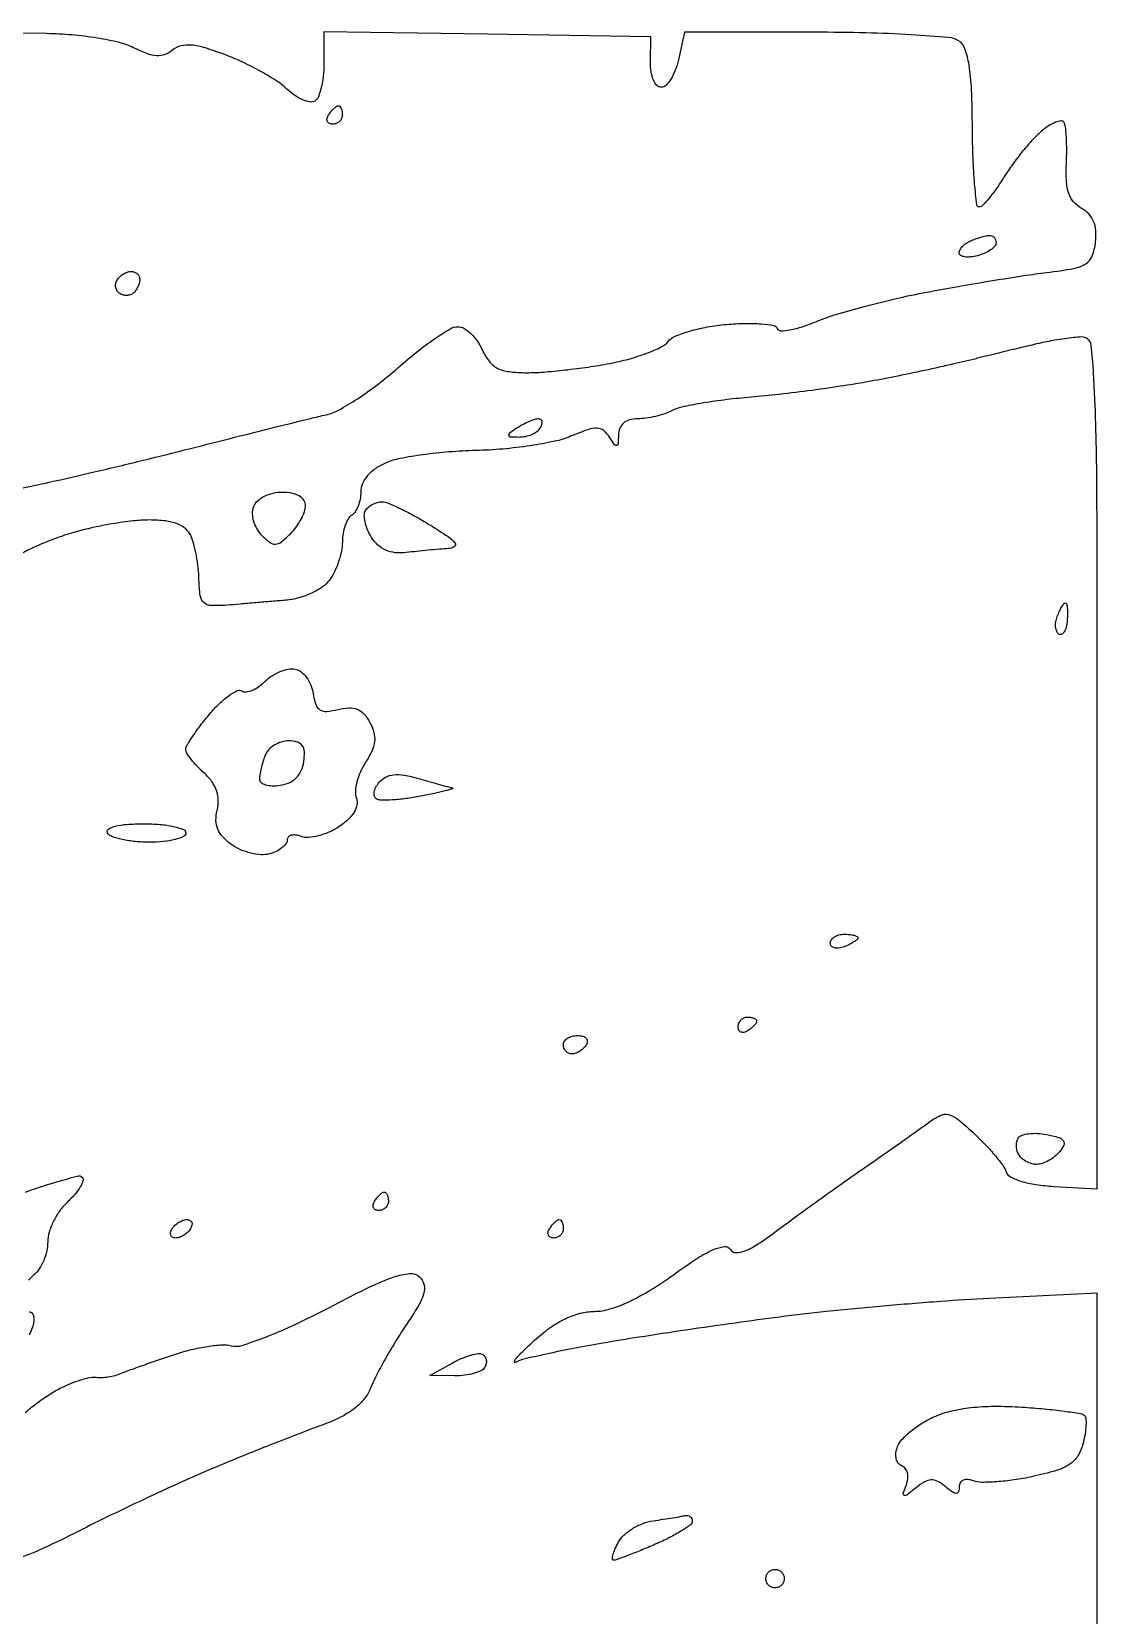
# Model space of a CAD drawing. Extents: x 0 to 102, y 0 to 135.
# Drawn here: x 91.73 to 101.52, y 120.81 to 135.36 of the extents above; entities that cross this region are included whole.
import ezdxf

# ---------------------------------------------------------------- set-up
doc = ezdxf.new("R2010")
doc.units = 0
doc.header["$MEASUREMENT"] = 0

msp = doc.modelspace()

# ---------------------------------------------------------------- linework, layer by layer
for points in [[(91.602709, 131.16237, 0.006491), (91.890025, 131.223036, 0.002253), (92.302774, 131.317755, 0.002237), (92.756505, 131.426177, 0.002603), (93.1869, 131.533437, -0.000676), (93.592559, 131.636195, -0.000829), (93.971813, 131.731049, -0.000688), (94.290888, 131.809825, -0.005972), (94.433343, 131.842988, 0.071866), (94.550098, 131.88697, 0.018788), (94.722158, 131.990418, 0.018693), (94.911281, 132.124373, 0.018144), (95.091817, 132.273359, -0.013529), (95.264629, 132.418671, -0.017713), (95.430529, 132.541339, -0.015375), (95.573372, 132.633002, -0.135769), (95.644938, 132.6528, -0.134754), (95.700124, 132.637652, -0.056264), (95.762155, 132.590672, -0.050112), (95.821004, 132.522212, -0.045627), (95.867193, 132.4413, 0.056643), (95.931064, 132.334914, 0.110529), (96.006566, 132.271735, 0.090274), (96.112435, 132.239386, 0.02913), (96.276833, 132.2298, 0.01938), (96.428231, 132.235671, 0.008368), (96.629216, 132.254669, 0.008266), (96.842678, 132.282037, 0.010844), (97.036521, 132.314461, 0.019772), (97.214309, 132.355519, 0.023002), (97.379379, 132.408849, 0.022821), (97.513135, 132.466051, 0.112485), (97.576818, 132.516898, -0.126991), (97.64063, 132.564924, -0.027047), (97.772763, 132.611437, -0.026652), (97.93619, 132.649892, -0.022604), (98.11203, 132.673347, -0.016465), (98.282985, 132.68267, -0.025284), (98.431149, 132.678371, -0.022647), (98.546311, 132.663918, -0.276465), (98.578652, 132.636143, 0.329977), (98.608632, 132.615118, 0.038105), (98.695532, 132.624016, 0.034013), (98.809983, 132.652778, 0.02059), (98.941023, 132.701412, -0.025686), (99.116087, 132.764364, -0.008584), (99.377893, 132.838704, -0.008518), (99.671063, 132.911213, -0.009621), (99.9549, 132.97058, -0.003409), (100.245011, 133.02341, -0.002756), (100.557146, 133.076284, -0.002784), (100.845708, 133.121881, -0.00718), (101.0547, 133.15065, 0.013761), (101.299941, 133.187703, 0.094861), (101.413126, 133.231166, 0.162898), (101.472644, 133.302979, 0.063603), (101.50392, 133.42966, 0.048293), (101.505862, 133.534583, 0.079084), (101.485135, 133.620834, 0.089849), (101.441328, 133.688745, 0.082004), (101.375207, 133.739538, -0.093773), (101.303851, 133.797052, -0.093962), (101.258501, 133.876621, -0.068071), (101.236446, 133.988448, -0.026453), (101.235515, 134.146501, 0.011464), (101.238609, 134.27503, 0.01474), (101.235261, 134.393186, 0.012558), (101.227151, 134.490751, 0.111846), (101.213247, 134.531236, 0.289467), (101.186652, 134.544204, 0.068339), (101.136474, 134.531589, 0.049865), (101.072881, 134.498285, 0.029946), (101.004563, 134.447213, 0.032116), (100.926857, 134.37246, 0.014062), (100.833382, 134.264243, 0.013849), (100.740264, 134.14342, 0.018008), (100.662194, 134.02755, -0.013907), (100.592496, 133.922254, -0.02006), (100.524677, 133.833528, -0.016315), (100.46486, 133.766062, -0.208579), (100.43445, 133.75315, -0.380069), (100.411616, 133.773839, -0.005766), (100.392927, 133.966499, -0.012121), (100.378641, 134.20066, -0.007313), (100.372505, 134.47867, 0.008563), (100.363876, 134.829834, 0.028824), (100.341095, 135.058436, 0.044228), (100.303902, 135.206969, 0.169824), (100.245605, 135.280525, 0.12174), (100.153743, 135.311158, 0.005112), (99.807636, 135.335205, 0.00856), (99.393406, 135.352622, 0.005956), (98.925272, 135.358705), (97.726444, 135.36), (97.6707, 135.1062, -0.036259), (97.641845, 135.00904, -0.049028), (97.601262, 134.926954, -0.058802), (97.555822, 134.870137, -0.197179), (97.512593, 134.8524, -0.213156), (97.473706, 134.869767, -0.082265), (97.441279, 134.920741, -0.062202), (97.419793, 134.995977, -0.042093), (97.413565, 135.08505), (97.4169, 135.3177), (95.91525, 135.340802), (94.4136, 135.363904), (94.4136, 135.070845, -0.026402), (94.407472, 134.954865, -0.03304), (94.38907, 134.848712, -0.034939), (94.362399, 134.764739, -0.161335), (94.330095, 134.726177, -0.1858), (94.285694, 134.717814, -0.057073), (94.219296, 134.73801, -0.048336), (94.143838, 134.779811, -0.036901), (94.070168, 134.83893, 0.043727), (93.976479, 134.912038, 0.01675), (93.834724, 134.997344, 0.016436), (93.673806, 135.080173, 0.019424), (93.516399, 135.147403, 0.015505), (93.324124, 135.21408, 0.05253), (93.194068, 135.24015, 0.08479), (93.098553, 135.232847, 0.112278), (93.021003, 135.193541, -0.084364), (92.951135, 135.153129, -0.105641), (92.877224, 135.142293, -0.075719), (92.787186, 135.162058, -0.025619), (92.664227, 135.216742, 0.059317), (92.535223, 135.264006, 0.018156), (92.331227, 135.304592, 0.017892), (92.097619, 135.333781, 0.018676), (91.865843, 135.345652), (91.306185, 135.35339)], [(101.52, 119.040305), (101.52, 121.405426), (101.52, 123.770546), (100.52595, 123.721571, 0.006028), (100.077831, 123.694075, 0.0037), (99.550538, 123.651408, 0.003709), (99.029313, 123.601447, 0.006608), (98.6013, 123.551489, 0.002515), (98.194302, 123.49644, 0.001807), (97.740208, 123.431018, 0.001824), (97.308452, 123.36561, 0.003937), (96.976724, 123.31144, 0.005096), (96.702926, 123.261635, 0.006713), (96.454372, 123.210331, 0.005002), (96.247799, 123.16262, 0.062816), (96.173024, 123.134265, -0.664217), (96.164045, 123.141596, -0.107198), (96.179666, 123.170184, -0.021576), (96.24664, 123.241102, -0.007349), (96.349714, 123.338316, -0.030457), (96.490834, 123.452564, -0.042669), (96.630344, 123.535127, -0.048038), (96.767004, 123.58549, -0.06176), (96.899614, 123.603329, 0.072107), (97.041285, 123.625367, 0.034071), (97.214387, 123.691792, 0.028977), (97.410719, 123.797134, 0.018929), (97.6246, 123.939798, -0.011868), (97.841155, 124.088705, -0.04027), (97.991629, 124.170546, -0.073109), (98.09319, 124.198838, -0.293776), (98.148644, 124.172341, 0.257242), (98.199561, 124.143615, 0.098993), (98.282043, 124.159243, 0.050529), (98.402851, 124.222994, 0.014572), (98.575444, 124.345087, -0.003446), (98.745299, 124.471006, -0.001839), (98.956956, 124.624473, -0.001831), (99.17425, 124.779607, -0.002854), (99.3627, 124.9115, 0.001126), (99.53775, 125.033116, 0.001094), (99.713926, 125.156677, 0.001078), (99.868341, 125.265979, 0.004068), (99.964363, 125.335444, -0.04422), (100.075687, 125.403088, -0.175329), (100.153984, 125.411776, -0.11497), (100.238879, 125.369126, -0.014351), (100.394552, 125.231709, -0.014701), (100.493541, 125.13353, -0.016357), (100.583002, 125.03304, -0.015861), (100.653375, 124.942919, -0.077812), (100.682878, 124.885682, 0.19582), (100.72272, 124.839081, 0.04512), (100.820413, 124.799324, 0.03763), (100.955573, 124.768944, 0.022374), (101.119839, 124.752274), (101.52, 124.729685), (101.52, 128.648942, 0.000692), (101.516643, 131.074423, 0.008771), (101.498104, 131.987107, 0.015363), (101.464234, 132.480237, 0.404549), (101.37195, 132.558386, 0.011849), (101.303123, 132.552183, 0.006184), (101.217687, 132.541365, 0.006147), (101.130261, 132.528097, 0.009347), (101.0547, 132.514222, 0.007145), (100.960831, 132.493764, 0.001529), (100.798521, 132.455429, 0.001598), (100.610749, 132.409839, 0.001522), (100.4202, 132.362313, -0.005998), (100.202903, 132.310177, -0.003142), (99.931316, 132.250243, -0.003124), (99.652074, 132.19228, -0.004786), (99.409315, 132.145883, -0.007693), (99.160327, 132.104708, -0.004512), (98.861195, 132.062713, -0.004511), (98.561203, 132.026104, -0.007659), (98.309515, 132.001589, 0.01029), (98.086883, 131.978722, 0.011946), (97.876245, 131.947571, 0.011014), (97.699921, 131.913159, 0.0671), (97.612812, 131.881483, -0.039977), (97.545615, 131.852846, -0.022941), (97.460843, 131.828738, -0.022806), (97.372864, 131.81222, -0.035012), (97.295562, 131.8068, 0.067582), (97.222397, 131.796865, 0.107735), (97.166758, 131.767576, 0.119674), (97.132132, 131.720421, 0.096906), (97.119505, 131.65875, -0.011918), (97.116831, 131.576743, -0.321676), (97.103917, 131.560736, -0.317435), (97.084435, 131.567743, -0.011744), (97.038711, 131.636434, 0.081931), (96.984225, 131.697649, 0.165258), (96.924312, 131.719684, 0.090893), (96.838498, 131.706152, 0.014787), (96.680456, 131.64535, -0.046742), (96.53358, 131.599365, -0.015201), (96.309626, 131.558703, -0.015003), (96.056674, 131.528406, -0.016347), (95.8095, 131.514423, 0.013987), (95.565714, 131.501787, 0.01397), (95.322918, 131.475536, 0.013933), (95.112504, 131.440823, 0.052299), (94.98465, 131.401852, 0.048396), (94.889304, 131.350124, 0.064105), (94.815261, 131.284942, 0.074056), (94.768164, 131.21196, 0.106712), (94.752, 131.137087, -0.046321), (94.745734, 131.069594, -0.046064), (94.727149, 131.004278, -0.050047), (94.699852, 130.950446, -0.112452), (94.6674, 130.9185, 0.123721), (94.634903, 130.885056, 0.047369), (94.607651, 130.825662, 0.043214), (94.589055, 130.752568, 0.040712), (94.5828, 130.675877, -0.050232), (94.57428, 130.591284, -0.030614), (94.548248, 130.494199, -0.03048), (94.510236, 130.400155, -0.046611), (94.465178, 130.324681, -0.083755), (94.399376, 130.260581, -0.043011), (94.299142, 130.203295, -0.040797), (94.1818, 130.160236, -0.045619), (94.063328, 130.138804, -0.000478), (93.936053, 130.127723, -0.000305), (93.788038, 130.11507, -0.000306), (93.642909, 130.102843, -0.000571), (93.5253, 130.093142, -0.02828), (93.37962, 130.089556, -0.176464), (93.311492, 130.116868, -0.177045), (93.277017, 130.181543, -0.028503), (93.265077, 130.3263, 0.0211), (93.257775, 130.434324, 0.017204), (93.24113, 130.549036, 0.017542), (93.218432, 130.65369, 0.04281), (93.192576, 130.72815, 0.109577), (93.143394, 130.794472, 0.086384), (93.066617, 130.840714, 0.063643), (92.957594, 130.867699, 0.02889), (92.810594, 130.8762, 0.02838), (92.661017, 130.867703, 0.013374), (92.469357, 130.840648, 0.013205), (92.269608, 130.801529, 0.018135), (92.092545, 130.755172, 0.01669), (91.928316, 130.699705, 0.016464), (91.76739, 130.633177, 0.016574), (91.630529, 130.565697, 0.058752)], [(91.670771, 124.699939, -0.012148), (91.929674, 124.784822, -0.00622), (92.14713, 124.847371, -0.269514), (92.191608, 124.835592, -0.280394), (92.199337, 124.803821, -0.056015), (92.174494, 124.748191, -0.044394), (92.126577, 124.681165, -0.027854), (92.059793, 124.611611, 0.050059), (91.989301, 124.531358, 0.039572), (91.929707, 124.4323, 0.040837), (91.8889, 124.33039, 0.07495), (91.8756, 124.242163, -0.055891), (91.866239, 124.158683, -0.043301), (91.838323, 124.071498, -0.044488), (91.797313, 123.993742, -0.076099), (91.7487, 123.939, 0.048188), (91.700144, 123.890091, 0.041499)], [(91.666987, 122.672202, -0.01678), (91.770552, 122.755945, -0.016677), (91.881657, 122.834105, -0.025619), (91.983207, 122.893398, -0.021334), (92.080748, 122.938675, -0.022881), (92.17957, 122.974319, -0.023202), (92.2667, 122.996941, -0.0918), (92.321807, 122.998293, 0.052418), (92.370611, 122.995665, 0.026039), (92.432317, 123.002043, 0.025519), (92.496219, 123.015403, 0.034013), (92.5524, 123.03434, -0.010739), (92.623635, 123.062104, -0.002295), (92.748598, 123.107094, -0.002398), (92.893902, 123.157871, -0.002282), (93.042109, 123.208111, -0.020856), (93.192536, 123.251458, -0.02152), (93.344492, 123.281601, -0.021851), (93.477856, 123.296207, -0.080467), (93.562022, 123.288171, 0.142733), (93.661497, 123.290935, 0.014754), (93.884817, 123.370139, 0.017039), (94.154568, 123.485592, 0.011728), (94.452277, 123.63381, -0.007102), (94.828255, 123.825355, -0.032113), (95.055639, 123.919561, -0.059696), (95.203455, 123.950963, -0.213517), (95.292688, 123.920334, -0.145419), (95.332706, 123.852132, -0.131001), (95.33117, 123.770079, -0.065025), (95.281314, 123.655085, -0.013679), (95.163513, 123.469801, 0.010796), (95.067003, 123.319922, 0.009452), (94.972541, 123.159286, 0.009544), (94.892723, 123.010931, 0.027805), (94.845416, 122.904689, -0.078496), (94.786609, 122.801977, -0.059074), (94.693585, 122.710664, -0.049206), (94.564782, 122.62995, -0.029402), (94.398329, 122.559053, 0.005945), (94.21672, 122.491573, 0.002214), (93.963067, 122.392585, 0.002193), (93.687448, 122.282216, 0.002651), (93.429742, 122.176112, 0.006698), (93.150974, 122.055193, 0.003537), (92.808171, 121.898085, 0.003519), (92.459552, 121.732319, 0.005428), (92.160742, 121.583625, -0.010653), (91.8313, 121.42396, -0.02925), (91.590633, 121.330197, -0.042037)], [(91.703745, 123.6006, -0.21436), (91.730574, 123.588544, -0.133241), (91.746195, 123.55711, -0.086382), (91.747342, 123.509269, -0.048143), (91.733186, 123.45255, -0.031736), (91.704722, 123.386018, -0.017172)]]:
    msp.add_lwpolyline(points, format="xyb")
for points in [[(94.545493, 134.6832, -0.210953), (94.559759, 134.676901, -0.081139), (94.571841, 134.658349, -0.061769), (94.580064, 134.630989, -0.042167), (94.5828, 134.5986, -0.105053), (94.575942, 134.56632, -0.099167), (94.556482, 134.538851, -0.09642), (94.527407, 134.52044, -0.093332), (94.493207, 134.514, -0.108972), (94.463179, 134.520623, -0.182303), (94.445291, 134.538851, -0.161196), (94.442659, 134.566274, -0.082592), (94.4559, 134.5986, -0.029505), (94.478657, 134.630983, -0.035638), (94.503786, 134.658349, -0.038439), (94.527665, 134.677655, -0.151918)], [(100.52595, 133.492121, -0.119695), (100.550136, 133.488876, -0.112663), (100.570762, 133.474885, -0.102922), (100.584586, 133.452096, -0.085245), (100.5894, 133.424067, -0.181596), (100.57745, 133.392248, -0.059916), (100.539697, 133.358289, -0.050447), (100.48496, 133.327524, -0.038887), (100.4202, 133.305087, -0.037015), (100.355354, 133.293168, -0.064262), (100.300703, 133.294292, -0.097477), (100.264126, 133.307364, -0.264205), (100.251, 133.33047, -0.127503), (100.25872, 133.360253, -0.062102), (100.282064, 133.392181, -0.055577), (100.316304, 133.421278, -0.052504), (100.35675, 133.442771, -0.013363), (100.40189, 133.459597, -0.011571), (100.450074, 133.474869, -0.011718), (100.494379, 133.486672, -0.033023)], [(92.641993, 133.1604, -0.087308), (92.672389, 133.155052, -0.094392), (92.698215, 133.139691, -0.100145), (92.715491, 133.116794, -0.112153), (92.7216, 133.0899, -0.063383), (92.717661, 133.058955, -0.039128), (92.705708, 133.024217, -0.038722), (92.688213, 132.991182, -0.055296), (92.6675, 132.9653, -0.10298), (92.64124, 132.948089, -0.077824), (92.607501, 132.940559, -0.074487), (92.571632, 132.943595, -0.08028), (92.53922, 132.957046, -0.105322), (92.514642, 132.980567, -0.099213), (92.501128, 133.012558, -0.096347), (92.500779, 133.048093, -0.093091), (92.513713, 133.081646, -0.064898), (92.538234, 133.111771, -0.051896), (92.571473, 133.137266, -0.05343), (92.607942, 133.154606, -0.08447)], [(96.385543, 131.805505, 0.074451), (96.350806, 131.799629, 0.021733), (96.299928, 131.780499, 0.021318), (96.243807, 131.753685, 0.021347), (96.1902, 131.7222, 0.010223), (96.118903, 131.67403, 0.295079), (96.111036, 131.654463, 0.343021), (96.12578, 131.641576, 0.012098), (96.206357, 131.638895, 0.053738), (96.264957, 131.644675, 0.049393), (96.32275, 131.662832, 0.052761), (96.371276, 131.689881, 0.101161), (96.4017, 131.7222, 0.058538), (96.416787, 131.75453, 0.128516), (96.418522, 131.781568, 0.195945), (96.407148, 131.798983, 0.157323)], [(94.030245, 131.13, 0.057765), (93.944538, 131.120065, 0.058863), (93.863954, 131.090796, 0.064976), (93.800259, 131.047616, 0.120292), (93.764876, 130.99654, 0.099685), (93.754648, 130.936121, 0.062727), (93.765832, 130.865159, 0.059454), (93.795538, 130.794969, 0.066664), (93.840046, 130.736697, 0.035092), (93.91566, 130.671012, 0.174887), (93.968538, 130.654723, 0.158367), (94.022725, 130.675218, 0.027429), (94.105414, 130.7493, 0.038612), (94.158601, 130.811403, 0.03498), (94.203573, 130.88296, 0.036769), (94.234635, 130.952957, 0.086251), (94.2444, 131.009143, 0.155385), (94.228814, 131.058086, 0.110547), (94.185773, 131.096914, 0.08189), (94.117665, 131.121804, 0.046773)], [(94.947343, 131.04276, -0.092917), (95.005163, 131.030345, -0.012805), (95.117908, 130.97967, -0.014325), (95.24955, 130.911692, -0.011682), (95.3865, 130.831693, -0.009003), (95.553825, 130.724432, -0.081137), (95.617282, 130.665319, -0.438217), (95.611597, 130.631623, -0.130267), (95.5557, 130.613187, 0.005861), (95.475523, 130.607467, 0.002805), (95.372678, 130.598336, 0.00278), (95.265395, 130.587601, 0.003962), (95.170248, 130.576783, -0.056154), (95.069565, 130.575882, -0.077404), (94.982256, 130.598897, -0.081187), (94.909127, 130.646212, -0.069177), (94.850132, 130.71677, -0.040368), (94.814096, 130.786403, -0.045822), (94.791512, 130.858069, -0.051361), (94.78445, 130.921393, -0.141435), (94.796427, 130.964241, -0.079503), (94.823069, 130.995098, -0.05509), (94.861449, 131.020784, -0.054474), (94.905082, 131.037753, -0.072189)], [(101.227693, 130.1148, -0.35754), (101.238016, 130.106337, -0.025392), (101.243848, 130.066819, -0.026705), (101.246082, 130.014084, -0.016035), (101.24338, 129.951461, -0.039075), (101.234132, 129.891603, -0.079088), (101.216084, 129.847603, -0.140997), (101.192747, 129.826142, -0.259868), (101.167733, 129.82727, -0.156206), (101.147046, 129.851469, -0.075558), (101.136996, 129.8914, -0.063531), (101.138516, 129.940201, -0.05214), (101.152046, 129.990609, -0.018377), (101.172339, 130.038187, -0.026805), (101.193926, 130.078319, -0.025235), (101.214181, 130.108082, -0.234876)], [(94.148919, 129.504811, -0.117937), (94.203697, 129.480153, -0.068632), (94.254455, 129.42843, -0.06251), (94.293724, 129.358891, -0.062062), (94.31471, 129.281636, 0.04417), (94.338033, 129.181834, 0.172836), (94.376255, 129.132599, 0.165409), (94.438158, 129.117417, 0.039663), (94.543976, 129.135213, -0.050999), (94.643671, 129.149669, -0.107449), (94.720331, 129.136352, -0.113252), (94.781983, 129.093115, -0.060636), (94.835731, 129.016624, -0.057502), (94.872153, 128.924505, -0.093193), (94.878511, 128.840782, -0.081825), (94.853891, 128.752966, -0.035869), (94.794896, 128.647083, 0.041536), (94.74823, 128.561053, 0.041428), (94.716379, 128.468418, 0.044691), (94.702671, 128.382961, 0.109467), (94.71203, 128.320335, -0.143018), (94.7171, 128.258863, -0.087626), (94.690157, 128.190737, -0.068132), (94.632965, 128.121085, -0.041831), (94.549182, 128.055568, -0.040997), (94.45862, 128.006318, -0.041169), (94.361361, 127.972585, -0.044444), (94.271834, 127.957886, -0.110524), (94.206533, 127.967505, 0.055187), (94.156241, 127.980677, 0.099029), (94.113779, 127.978487, 0.146558), (94.085931, 127.961794, 0.187079), (94.0752, 127.934118, -0.163896), (94.06334, 127.898909, -0.06579), (94.027105, 127.862369, -0.055615), (93.974118, 127.830093, -0.04508), (93.911473, 127.807518, -0.080588), (93.835605, 127.800293, -0.043425), (93.74254, 127.814613, -0.041809), (93.647817, 127.846323, -0.051146), (93.566297, 127.891795, -0.050643), (93.486238, 127.960916, -0.089826), (93.438738, 128.0337, -0.096206), (93.421666, 128.114904, -0.065418), (93.432556, 128.20897, 0.068542), (93.442701, 128.301644, 0.077649), (93.426454, 128.389517, 0.072891), (93.382877, 128.472545, 0.051639), (93.312432, 128.550938, -0.019642), (93.248173, 128.613855, -0.024528), (93.193901, 128.6773, -0.023958), (93.154489, 128.733608, -0.141628), (93.1446, 128.767821, -0.136641), (93.15523, 128.805991, -0.012368), (93.208993, 128.890252, -0.015324), (93.279852, 128.988814, -0.011387), (93.363811, 129.093336, -0.024937), (93.45343, 129.189657, -0.037493), (93.541406, 129.26325, -0.042293), (93.616793, 129.308145, -0.256984), (93.66056, 129.305933, 0.172517), (93.700137, 129.297419, 0.065761), (93.755424, 129.312192, 0.055004), (93.816654, 129.345827, 0.04332), (93.874617, 129.394532, -0.053746), (93.93705, 129.444814, -0.047124), (94.011508, 129.483241, -0.049728), (94.086218, 129.504958, -0.093196)], [(94.090135, 128.8458, 0.073884), (94.022825, 128.835799, 0.064289), (93.95779, 128.806491, 0.066863), (93.90477, 128.763146, 0.096682), (93.872751, 128.711981, 0.018118), (93.853092, 128.654618, 0.015494), (93.836484, 128.592924, 0.01577), (93.824894, 128.535874, 0.042249), (93.8214, 128.494597, 0.231349), (93.835975, 128.464783, 0.093449), (93.877315, 128.44352, 0.066164), (93.938845, 128.433808, 0.041397), (94.01175, 128.438066, 0.071286), (94.094443, 128.46215, 0.090158), (94.1598, 128.5074, 0.090158), (94.20505, 128.572757, 0.071286), (94.229134, 128.65545, 0.046215), (94.233591, 128.746867, 0.147832), (94.213615, 128.803846, 0.170364), (94.167654, 128.835464, 0.066371)], [(95.2846, 128.50023, 0.000811), (95.391135, 128.469863, 0.001086), (95.487865, 128.442687, 0.00075), (95.569092, 128.420188, 0.011375), (95.597441, 128.413071, -0.772084), (95.597671, 128.406025, -0.009589), (95.528305, 128.386883, -0.00971), (95.428817, 128.36352, -0.004826), (95.3019, 128.337583, -0.014172), (95.167371, 128.315377, -0.018414), (95.04306, 128.303102, -0.016269), (94.940339, 128.300116, -0.135562), (94.895942, 128.312544, -0.192165), (94.877517, 128.336848, -0.109072), (94.875582, 128.37426, -0.079882), (94.890834, 128.419521, -0.052114), (94.9215, 128.465462, -0.099542), (94.980661, 128.513267, -0.096737), (95.054303, 128.53511, -0.068234), (95.151477, 128.531144, -0.025568)], [(92.758907, 128.0844, -0.020671), (92.906737, 128.078286, -0.033326), (93.031303, 128.059549, -0.036254), (93.121864, 128.032681, -0.312055), (93.1446, 127.9998, -0.293924), (93.123536, 127.967063, -0.044731), (93.046662, 127.940051, -0.038191), (92.938964, 127.921325, -0.023957), (92.811193, 127.9152, -0.023552), (92.679705, 127.921397, -0.030444), (92.560365, 127.940051, -0.031293), (92.466143, 127.966992, -0.17067), (92.4255, 127.9998, -0.397171), (92.432577, 128.034257, -0.091154), (92.491883, 128.061478, -0.045191), (92.60225, 128.079083, -0.016966)], [(99.1935, 127.0692, -0.024748), (99.24213, 127.066791, -0.039339), (99.283123, 127.059433, -0.046727), (99.312271, 127.048805, -0.289661), (99.3204, 127.035951, -0.222225), (99.31303, 127.020189, -0.030693), (99.283123, 126.998165, -0.030395), (99.242108, 126.975082, -0.02136), (99.1935, 126.954006, -0.055937), (99.144909, 126.941358, -0.100118), (99.103877, 126.943686, -0.147206), (99.076962, 126.960134, -0.184534), (99.0666, 126.987255, -0.152681), (99.076371, 127.018507, -0.098158), (99.103877, 127.045129, -0.08088), (99.144979, 127.063089, -0.062722)], [(98.3052, 126.3078, -0.042167), (98.337589, 126.305064, -0.061769), (98.364949, 126.296841, -0.081139), (98.383501, 126.284759, -0.210953), (98.3898, 126.270493, -0.151918), (98.384255, 126.252665, -0.038439), (98.364949, 126.228786, -0.035638), (98.337583, 126.203657, -0.029505), (98.3052, 126.1809, -0.082592), (98.272874, 126.167659, -0.161196), (98.245451, 126.170291, -0.182303), (98.227223, 126.188179, -0.108972), (98.2206, 126.218207, -0.093332), (98.22704, 126.252407, -0.09642), (98.245451, 126.281482, -0.099167), (98.27292, 126.300942, -0.105053)], [(96.745093, 126.1386, -0.066118), (96.791761, 126.132402, -0.138808), (96.822883, 126.113749, -0.191142), (96.833832, 126.086118, -0.139169), (96.8247, 126.054, -0.06081), (96.798795, 126.021639, -0.051032), (96.764389, 125.994251, -0.053229), (96.727119, 125.975601, -0.089642), (96.692807, 125.9694, -0.105429), (96.662433, 125.975877, -0.099231), (96.636585, 125.994251, -0.096318), (96.619259, 126.021705, -0.092995), (96.6132, 126.054, -0.153634), (96.623354, 126.086265, -0.097988), (96.651944, 126.113749, -0.080552), (96.694662, 126.132294, -0.062283)], [(101.054557, 125.228733, -0.022931), (101.163264, 125.202736, -0.162923), (101.207267, 125.172399, -0.276706), (101.211538, 125.131596, -0.064366), (101.173117, 125.070879, -0.049979), (101.127824, 125.026233, -0.041997), (101.07196, 124.988474, -0.04386), (101.014479, 124.962614, -0.083973), (100.964734, 124.9542, -0.067046), (100.918187, 124.96047, -0.052267), (100.870594, 124.979051, -0.053445), (100.82913, 125.006422, -0.081928), (100.8009, 125.0388, -0.069738), (100.784275, 125.076604, -0.057734), (100.777272, 125.120067, -0.059646), (100.78044, 125.162365, -0.090159), (100.793888, 125.196654, -0.175751), (100.82599, 125.222049, -0.04976), (100.889135, 125.236295, -0.0436), (100.96878, 125.239108, -0.034274)], [(94.968493, 124.7004, -0.210953), (94.982759, 124.694101, -0.081139), (94.994841, 124.675549, -0.061769), (95.003064, 124.648189, -0.042167), (95.0058, 124.6158, -0.105053), (94.998942, 124.58352, -0.099167), (94.979482, 124.556051, -0.09642), (94.950407, 124.53764, -0.093332), (94.916207, 124.5312, -0.108972), (94.886179, 124.537823, -0.182303), (94.868291, 124.556051, -0.161196), (94.865659, 124.583474, -0.082592), (94.8789, 124.6158, -0.029505), (94.901657, 124.648183, -0.035638), (94.926786, 124.675549, -0.038439), (94.950665, 124.694855, -0.151918)], [(93.154586, 124.4466, -0.117858), (93.18263, 124.439896, -0.186277), (93.198976, 124.421749, -0.154201), (93.20059, 124.39435, -0.076764), (93.1869, 124.362, -0.064269), (93.160627, 124.329638, -0.051777), (93.125122, 124.302251, -0.053414), (93.086242, 124.283621, -0.085235), (93.050014, 124.2774, -0.117858), (93.02197, 124.284104, -0.186277), (93.005624, 124.302251, -0.154201), (93.00401, 124.32965, -0.076764), (93.0177, 124.362, -0.064269), (93.043973, 124.394362, -0.051777), (93.079478, 124.421749, -0.053414), (93.118358, 124.440379, -0.085235)], [(96.575893, 124.4466, -0.210953), (96.590159, 124.440301, -0.081139), (96.602241, 124.421749, -0.061769), (96.610464, 124.394389, -0.042167), (96.6132, 124.362, -0.105053), (96.606342, 124.32972, -0.099167), (96.586882, 124.302251, -0.09642), (96.557807, 124.28384, -0.093332), (96.523607, 124.2774, -0.108972), (96.493579, 124.284023, -0.182303), (96.475691, 124.302251, -0.161196), (96.473059, 124.329674, -0.082592), (96.4863, 124.362, -0.029505), (96.509057, 124.394383, -0.035638), (96.534186, 124.421749, -0.038439), (96.558065, 124.441055, -0.151918)], [(95.873268, 123.206632, -0.11877), (95.894658, 123.185044, -0.100644), (95.905507, 123.154737, -0.092344), (95.904093, 123.120312, -0.082278), (95.890487, 123.087154, -0.146969), (95.856478, 123.057001, -0.04151), (95.789238, 123.032415, -0.038005), (95.704873, 123.016049, -0.03221), (95.614157, 123.011398), (95.3865, 123.014396), (95.596938, 123.130875, -0.026082), (95.682338, 123.172485, -0.033425), (95.764916, 123.201177, -0.035414), (95.834501, 123.215049, -0.171542)], [(100.826788, 122.723667, -0.006775), (101.03423, 122.707254, -0.009983), (101.215808, 122.686745, -0.005693), (101.366905, 122.664862, -0.158864), (101.401956, 122.647044, -0.182522), (101.41499, 122.618194, -0.028002), (101.415455, 122.554114, -0.028204), (101.407112, 122.475035, -0.021102), (101.389384, 122.389213, -0.076385), (101.341536, 122.275529, -0.110834), (101.265891, 122.197771, -0.073217), (101.140407, 122.139881, -0.018703), (100.922912, 122.084655, -0.016402), (100.755573, 122.054471, -0.018654), (100.593639, 122.036855, -0.018143), (100.456111, 122.032072, -0.091477), (100.380846, 122.046076, 0.068243), (100.330276, 122.057924, 0.122909), (100.288422, 122.051567, 0.158276), (100.261197, 122.028201, 0.137755), (100.251, 121.991892, -0.068567), (100.24463, 121.945657, -0.338971), (100.22493, 121.930887, -0.154048), (100.190094, 121.942276, -0.017761), (100.1241, 121.9932, 0.050595), (100.053189, 122.040845, 0.133412), (99.994044, 122.054398, 0.122203), (99.932891, 122.036602, 0.03914), (99.85446, 121.982409, -0.00697), (99.769917, 121.915575, -0.240233), (99.745667, 121.911075, -0.420124), (99.736948, 121.92753, -0.012518), (99.765108, 122.008884, 0.064224), (99.778425, 122.065764, 0.08432), (99.774886, 122.118893, 0.102788), (99.755534, 122.16004, 0.152305), (99.723427, 122.183158, -0.155956), (99.691353, 122.206601, -0.104271), (99.672566, 122.248399, -0.083996), (99.670011, 122.302704, -0.061536), (99.684582, 122.361362, -0.096041), (99.725121, 122.426325, -0.033993), (99.805438, 122.501665, -0.032244), (99.90719, 122.574462, -0.032642), (100.017053, 122.633244, -0.047747), (100.171374, 122.686207, -0.031003), (100.35729, 122.718732, -0.026704), (100.575161, 122.731342, -0.017458)], [(97.73415, 121.726724, -0.101864), (97.758349, 121.726583, -0.119909), (97.778962, 121.716688, -0.119985), (97.792715, 121.698435, -0.102079), (97.7976, 121.674757, -0.238963), (97.781107, 121.642218, -0.018679), (97.698025, 121.585964, -0.022246), (97.5885, 121.524219, -0.01501), (97.45862, 121.463257, -0.004469), (97.325503, 121.406994, -0.006347), (97.206085, 121.359539, -0.003769), (97.105015, 121.321725, -0.087846), (97.074943, 121.3164, -0.422248), (97.06386, 121.32779, -0.057271), (97.069092, 121.364451, -0.038728), (97.087375, 121.417205, -0.020097), (97.117791, 121.479978, -0.083739), (97.168257, 121.545206, -0.047432), (97.247969, 121.605858, -0.045657), (97.342518, 121.653219, -0.055757), (97.438017, 121.678802, 0.001171), (97.531755, 121.693226, 0.001354), (97.620988, 121.707418, 0.001208), (97.696506, 121.719826, 0.007978)], [(98.559, 121.2318, -0.099038), (98.591287, 121.225341, -0.097945), (98.618749, 121.206949, -0.097945), (98.637141, 121.179487, -0.099038), (98.6436, 121.1472, -0.099038), (98.637141, 121.114913, -0.097945), (98.618749, 121.087451, -0.097945), (98.591287, 121.069059, -0.099038), (98.559, 121.0626, -0.099038), (98.526713, 121.069059, -0.097945), (98.499251, 121.087451, -0.097945), (98.480859, 121.114913, -0.099038), (98.4744, 121.1472, -0.099038), (98.480859, 121.179487, -0.097945), (98.499251, 121.206949, -0.097945), (98.526713, 121.225341, -0.099038)]]:
    msp.add_lwpolyline(points, format="xyb", close=True)

doc.saveas('drawing.dxf')
